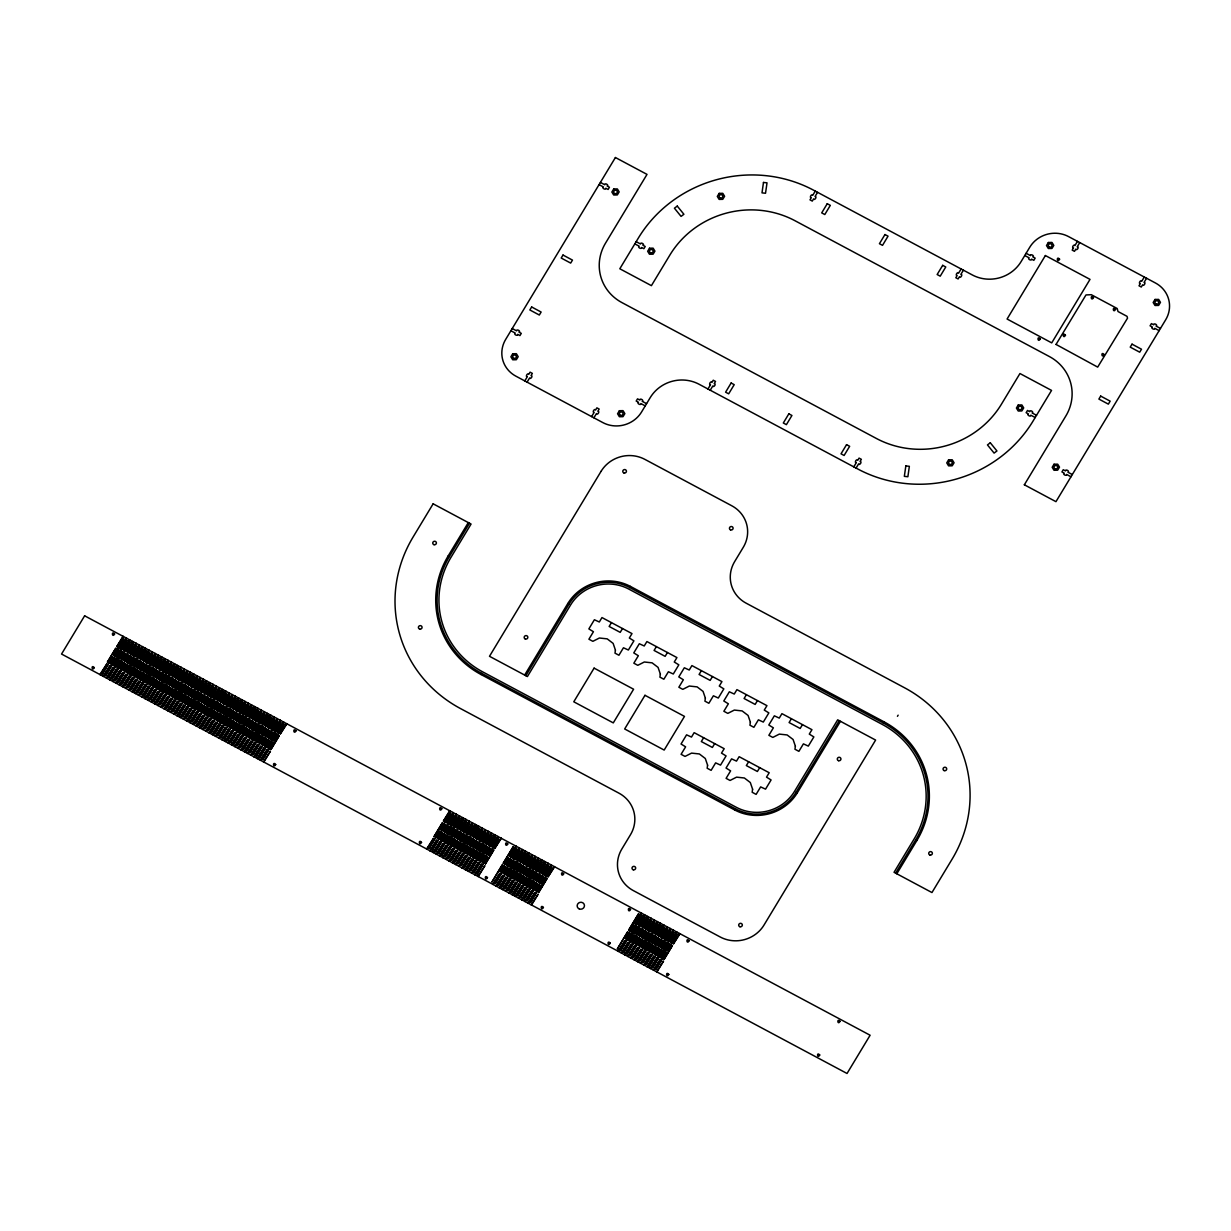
<?xml version="1.0" encoding="UTF-8"?>
<svg xmlns="http://www.w3.org/2000/svg" width="1231" height="1231" viewBox="0 0 1231 1231"><rect width="100%" height="100%" fill="white"/><g stroke="black" fill="none" stroke-linecap="round" stroke-linejoin="round"><path stroke-width="1.5" d="M99.926 674.542L106.912 663.817L100.311 674.757M122.992 636.289L116.683 646.767L123.392 636.504M103.127 676.25L110.128 665.525L103.527 676.465M126.208 638.012L119.884 648.491L126.608 638.212M106.343 677.973L113.329 667.233L106.728 678.173M129.409 639.72L123.085 650.199L129.809 639.935M109.544 679.681L116.545 668.956L109.944 679.897M132.625 641.428L126.301 651.907L133.01 641.643M112.744 681.389L119.746 670.664L113.144 681.605M135.825 643.136L129.501 653.63L136.226 643.351M115.96 683.097L122.946 672.372L116.345 683.313M139.026 644.859L132.717 655.338L139.426 645.059M119.161 684.821L126.162 674.08L119.561 685.021M142.242 646.567L135.918 657.046L142.627 646.783M122.377 686.529L129.363 675.804L122.761 686.744M145.443 648.275L139.118 658.754L145.843 648.491M125.577 688.237L132.563 677.512L125.977 688.452M148.659 649.999L142.334 660.478L149.043 650.199M128.778 689.96L135.779 679.22L129.178 690.16M151.859 651.707L145.535 662.186L152.259 651.922M131.994 691.668L138.98 680.943L132.379 691.868M155.06 653.415L148.736 663.894L155.46 653.63M135.195 693.376L142.196 682.651L135.595 693.592M158.276 655.123L151.952 665.602L158.661 655.338M138.395 695.084L145.396 684.359L138.795 695.3M161.476 656.846L155.152 667.325L161.877 657.046M141.611 696.808L148.597 686.067L142.011 697.008M164.692 658.554L158.368 669.033L165.077 658.77M144.812 698.516L151.813 687.79L145.212 698.731M167.893 660.262L161.569 670.741L168.293 660.478M148.028 700.224L155.014 689.498L148.412 700.439M171.094 661.97L164.769 672.465L171.494 662.186M151.228 701.932L158.23 691.207L151.628 702.147M174.31 663.694L167.985 674.173L174.694 663.894M154.429 703.655L161.43 692.915L154.829 703.855M177.51 665.402L171.186 675.881L177.91 665.617M157.645 705.363L164.631 694.638L158.03 705.578M180.711 667.11L174.402 677.589L181.111 667.325M160.846 707.071L167.847 696.346L161.246 707.286M183.927 668.833L177.603 679.312L184.327 669.033M164.062 708.794L171.047 698.054L164.446 708.994M187.127 670.541L180.803 681.02L187.527 670.757M167.262 710.502L174.263 699.777L167.662 710.718M190.343 672.249L184.019 682.728L190.728 672.465M170.463 712.21L177.464 701.485L170.863 712.426M193.544 673.957L187.22 684.436L193.944 674.173M173.679 713.918L180.665 703.193L174.063 714.134M196.745 675.681L190.42 686.159L197.145 675.881M176.879 715.642L183.881 704.901L177.279 715.842M199.961 677.389L193.636 687.867L200.345 677.604M180.095 717.35L187.081 706.625L180.48 717.565M203.161 679.097L196.837 689.575L203.561 679.312M183.296 719.058L190.282 708.333L183.696 719.273M206.377 680.805L200.053 691.299L206.762 681.02M186.497 720.766L193.498 710.041L186.897 720.981M209.578 682.528L203.253 693.007L209.978 682.728M189.712 722.489L196.698 711.764L190.097 722.689M212.778 684.236L206.454 694.715L213.178 684.451M192.913 724.197L199.914 713.472L193.313 724.413M215.994 685.944L209.67 696.423L216.379 686.159M196.114 725.905L203.115 715.18L196.514 726.121M219.195 687.667L212.871 698.146L219.595 687.867M199.33 727.629L206.316 716.888L199.73 727.829M222.396 689.375L216.087 699.854L222.796 689.591M202.53 729.337L209.532 718.612L202.93 729.552M225.612 691.083L219.287 701.562L226.012 691.299M205.746 731.045L212.732 720.32L206.131 731.26M228.812 692.791L222.488 703.27L229.212 693.007M208.947 732.753L215.948 722.028L209.347 732.968M232.028 694.515L225.704 704.994L232.413 694.715M212.147 734.476L219.149 723.736L212.548 734.676M235.229 696.223L228.904 706.702L235.629 696.438M215.363 736.184L222.349 725.459L215.748 736.4M238.429 697.931L232.12 708.41L238.829 698.146M218.564 737.892L225.565 727.167L218.964 738.108M241.645 699.639L235.321 710.133L242.03 699.854M221.78 739.6L228.766 728.875L222.165 739.816M244.846 701.362L238.522 711.841L245.246 701.562M224.981 741.324L231.982 730.599L225.381 741.524M248.062 703.07L241.738 713.549L248.447 703.286M228.181 743.032L235.183 732.307L228.581 743.247M251.262 704.778L244.938 715.257L251.663 704.994M231.397 744.74L238.383 734.015L231.782 744.955M254.463 706.502L248.139 716.981L254.863 706.702M234.598 746.463L241.599 735.723L234.998 746.663M257.679 708.21L251.355 718.689L258.064 708.425M237.798 748.171L244.8 737.446L238.199 748.386M260.88 709.918L254.555 720.397L261.28 710.133M241.014 749.879L248 739.154L241.414 750.094M264.096 711.626L257.771 722.105L264.48 711.841M244.215 751.587L251.216 740.862L244.615 751.802M267.296 713.349L260.972 723.828L267.696 713.549M247.431 753.31L254.417 742.57L247.816 753.51M270.497 715.057L264.173 725.536L270.897 715.273M250.632 755.018L257.633 744.293L251.032 755.234M273.713 716.765L267.389 727.244L274.098 716.981M253.832 756.726L260.834 746.001L254.232 756.942M276.913 718.473L270.589 728.967L277.314 718.689M257.048 758.434L264.034 747.709L257.433 758.65M280.114 720.197L273.805 730.675L280.514 720.397M260.249 760.158L267.25 749.433L260.649 760.358M283.33 721.905L277.006 732.383L283.73 722.12M263.465 761.866L270.451 751.141L263.849 762.081M286.531 723.613L280.206 734.091L286.931 723.828M524.775 380.918L527.345 376.671C525.006 377.194 527.576 372.208 528.73 374.378L530.069 372.162L532.361 373.393L531.023 375.609C533.546 375.424 530.469 379.994 529.638 377.902L527.068 382.149M840.45 721.304L797.303 792.826A45.886 43.547 -14 0 1 734.722 809.983L481.09 674.557A91.771 87.078 -14 0 1 448.222 555.858L468.303 522.59M797.303 792.826L796.118 792.195A44.516 42.239 -14 0 1 735.415 808.829L481.783 673.403A90.402 85.77 -14 0 1 449.407 556.489L469.488 523.221M591.603 416.601L594.158 412.354C591.788 412.693 594.542 407.938 595.542 410.061L596.881 407.846L599.174 409.061L597.835 411.277C600.313 411.123 597.327 415.755 596.45 413.585L593.896 417.817M481.09 674.557L481.783 673.403M815.291 191.097L812.722 195.344C811.937 193.205 808.813 197.806 811.337 197.637L809.998 199.853L812.291 201.084L813.629 198.868C814.707 201.053 817.446 196.083 815.014 196.575L817.584 192.328M524.652 675.065L567.814 603.529A45.886 43.547 -14 0 1 630.395 586.387L884.012 721.812A91.771 87.078 -14 0 1 916.88 840.496L896.799 873.779M525.837 675.696L568.999 604.175A44.516 42.239 -14 0 1 629.703 587.526L883.319 722.966A90.402 85.77 -14 0 1 915.695 839.865L916.88 840.496M426.588 848.975L433.589 838.249L426.988 849.19M449.669 810.721L443.345 821.2L450.069 810.937M707.948 388.981L710.518 384.749C708.225 385.257 710.733 380.287 711.903 382.441L713.241 380.225L715.519 381.456L714.18 383.672C716.75 383.503 713.595 388.15 712.811 385.965L710.241 390.212M429.804 850.683L436.79 839.957L430.188 850.898M452.87 812.445L446.545 822.923L453.27 812.645M433.004 852.406L440.006 841.665L433.404 852.606M456.085 814.153L449.761 824.632L456.47 814.368M436.205 854.114L443.206 843.389L436.605 854.329M459.286 815.861L452.962 826.34L459.686 816.076M439.421 855.822L446.407 845.097L439.806 856.037M462.487 817.569L456.178 828.048L462.887 817.784M442.621 857.53L449.623 846.805L443.022 857.745M465.703 819.292L459.378 829.771L466.103 819.492M445.837 859.253L452.823 848.513L446.222 859.453M468.903 821L462.579 831.479L469.303 821.215M449.038 860.961L456.039 850.236L449.438 861.177M472.119 822.708L465.795 833.187L472.504 822.923M452.239 862.669L459.24 851.944L452.639 862.885M475.32 824.416L468.996 834.91L475.72 824.632M455.455 864.377L462.441 853.652L455.839 864.593M478.52 826.139L472.212 836.618L478.921 826.34M458.655 866.101L465.657 855.376L459.055 866.301M481.736 827.848L475.412 838.326L482.121 828.063M629.703 587.526L630.395 586.387M461.871 867.809L468.857 857.084L462.256 868.024M484.937 829.556L478.613 840.034L485.337 829.771M611.453 622.624L609.145 626.456L620.209 632.365L622.517 628.533M465.072 869.517L472.058 858.792L465.472 869.732M488.153 831.279L481.829 841.758L488.538 831.479M468.272 871.24L475.274 860.5L468.672 871.44M491.354 832.987L485.029 843.466L491.754 833.202M471.488 872.948L478.474 862.223L471.873 873.164M494.554 834.695L488.23 845.174L494.954 834.91M474.689 874.656L481.69 863.931L475.089 874.872M497.77 836.403L491.446 846.882L498.155 836.618M477.89 876.364L484.891 865.639L478.29 876.58M500.971 838.126L494.647 848.605L501.371 838.326M492.692 884.273L499.694 873.548L493.092 884.489M515.774 846.02L509.449 856.499L516.158 846.236M495.908 885.981L502.894 875.256L496.293 886.197M518.974 847.728L512.65 858.222L519.374 847.944M499.109 887.689L506.11 876.964L499.509 887.905M522.19 849.452L515.866 859.93L522.575 849.652M502.31 889.413L509.311 878.688L502.71 889.613M525.391 851.16L519.067 861.638L525.791 851.375M505.526 891.121L512.511 880.396L505.91 891.336M528.591 852.868L522.267 863.346L528.991 853.083M656.385 646.614L654.076 650.445L665.14 656.354L667.448 652.522M508.726 892.829L515.727 882.104L509.126 893.044M531.807 854.591L525.483 865.07L532.192 854.791M511.942 894.552L518.928 883.812L512.327 894.752M535.008 856.299L528.684 866.778L535.408 856.514M515.143 896.26L522.129 885.535L515.543 896.476M538.224 858.007L531.9 868.486L538.609 858.222M518.343 897.968L525.345 887.243L518.743 898.184M541.425 859.715L535.1 870.194L541.825 859.93M521.559 899.676L528.545 888.951L521.944 899.892M544.625 861.438L538.301 871.917L545.025 861.638M524.76 901.4L531.761 890.659L525.16 901.6M547.841 863.146L541.517 873.625L548.226 863.362M527.961 903.108L534.962 892.383L528.361 903.323M551.042 864.854L544.717 875.333L551.442 865.07M531.177 904.816L538.162 894.091L531.577 905.031M554.242 866.562L547.933 877.057L554.642 866.778M701.393 670.649L699.085 674.48L710.149 680.389L712.457 676.558M961.119 268.974L958.549 273.22C957.795 271.066 954.717 275.667 957.164 275.513L955.825 277.729L958.118 278.96L959.457 276.729C960.642 278.898 963.196 273.821 960.842 274.436L963.411 270.189M853.775 466.857L856.345 462.61C854.037 463.195 856.453 458.178 857.73 460.317L859.069 458.101L861.361 459.317L860.023 461.533C862.654 461.363 859.376 466.057 858.638 463.841L856.068 468.088M703.624 737.723L701.331 741.554L712.38 747.448L714.688 743.632M746.401 694.684L744.093 698.516L755.157 704.424L757.465 700.593M618.085 951.224L625.086 940.499L618.485 951.44M641.166 912.987L634.842 923.465L641.551 913.187M621.301 952.948L628.287 942.207L621.686 953.148M644.367 914.695L638.043 925.173L644.767 914.91M624.502 954.656L631.488 943.931L624.902 954.856M647.583 916.403L641.259 926.881L647.968 916.618M627.702 956.364L634.704 945.639L628.102 956.579M650.784 918.111L644.459 928.589L651.184 918.326M748.648 761.758L746.34 765.574L757.388 771.483L759.696 767.667M630.918 958.072L637.904 947.347L631.303 958.287M653.984 919.834L647.66 930.313L654.384 920.034M634.119 959.795L641.12 949.055L634.519 959.995M657.2 921.542L650.876 932.021L657.585 921.757M637.319 961.503L644.321 950.778L637.72 961.719M660.401 923.25L654.076 933.729L660.801 923.465M640.535 963.211L647.521 952.486L640.936 963.427M663.601 924.958L657.292 935.452L664.001 925.173M1077.464 241.353L1074.909 245.6C1074.017 243.538 1071.108 248.139 1073.524 247.893L1072.186 250.124L1074.478 251.339L1075.817 249.124C1076.925 251.278 1079.602 246.431 1077.202 246.831L1079.756 242.584M734.722 809.983L735.415 808.829M791.41 718.719L789.102 722.551L800.165 728.46L802.474 724.628M643.736 964.919L650.737 954.194L644.136 965.135M666.817 926.681L660.493 937.16L667.217 926.881M646.952 966.643L653.938 955.902L647.337 966.843M670.018 928.389L663.694 938.868L670.418 928.605M650.153 968.351L657.154 957.626L650.553 968.566M673.234 930.097L666.91 940.576L673.619 930.313M653.353 970.059L660.355 959.334L653.753 970.274M676.435 931.821L670.11 942.3L676.835 932.021M656.569 971.782L663.555 961.042L656.954 971.982M679.635 933.529L673.326 944.008L680.035 933.744M796.118 792.195L839.265 720.674M1144.291 277.037L1141.722 281.284C1140.952 279.145 1137.859 283.699 1140.337 283.576L1138.998 285.792L1141.291 287.023L1142.63 284.807C1143.799 286.961 1146.384 281.899 1144.014 282.499L1146.584 278.268M1024.33 484.829L1065.877 415.94A45.886 43.547 -14 0 0 1049.458 356.59L795.041 220.749A91.771 87.078 -14 0 0 669.879 255.048L651.414 285.654L619.809 268.773L638.274 238.183A128.486 121.915 -14 0 1 813.491 190.143L972.305 274.944A35.791 33.96 -14 0 0 1021.13 261.572L1029.762 247.246A28.451 26.99 -14 0 1 1068.57 236.598L1155.478 283.007A28.451 26.99 -14 0 1 1165.665 319.814L1055.952 501.663L1024.346 484.783M883.319 722.966L884.012 721.812M897.445 716.319L898.138 715.165M895.614 873.148L915.695 839.865M1026.115 253.294L1030.501 255.633C1030.209 253.309 1035.148 256.002 1032.871 256.894L1035.163 258.125L1033.825 260.341L1031.532 259.126C1031.778 261.418 1026.946 258.864 1029.162 257.848L1024.777 255.509M1160.464 328.431L1156.078 326.092C1158.371 325.015 1153.493 322.507 1153.709 324.815L1151.416 323.599L1150.077 325.815L1152.37 327.031C1150.123 327.908 1154.97 330.677 1154.74 328.308L1159.125 330.647M600.389 182.419L604.775 184.758C604.606 182.311 609.483 185.281 607.145 186.019L609.437 187.25L608.099 189.466L605.806 188.235C606.098 190.543 601.251 188.035 603.436 186.974L599.051 184.635M1036.533 415.309L1032.147 412.97C1034.394 411.862 1029.47 409.4 1029.778 411.693L1027.485 410.477L1026.146 412.693L1028.439 413.924C1026.162 414.724 1031.07 417.555 1030.809 415.186L1035.194 417.524M636.165 241.661L640.551 244C640.382 241.553 645.275 244.523 642.921 245.261L645.213 246.492L643.875 248.708L641.582 247.477C641.966 249.801 637.012 247.308 639.212 246.215L634.827 243.876M1072.309 474.55L1067.923 472.212C1070.185 471.073 1065.154 468.672 1065.554 470.934L1063.261 469.719L1061.922 471.935L1064.215 473.15C1061.938 473.966 1066.862 476.797 1066.585 474.427L1070.97 476.766M512.234 328.539L516.62 330.877C516.42 328.508 521.344 331.293 518.99 332.139L521.282 333.37L519.944 335.586L517.651 334.37C517.928 336.709 513.05 334.186 515.281 333.093L510.896 330.754M646.583 403.676L642.197 401.321C644.49 400.26 639.566 397.751 639.828 400.06L637.535 398.844L636.196 401.06L638.489 402.275C636.258 402.983 640.92 406.045 640.859 403.553L645.244 405.891M567.814 603.529L568.999 604.175M448.222 555.858L449.407 556.489M615.423 650.122L614.992 653.138L618.931 655.246L623.455 647.768L628.364 650.014L633.903 640.843L629.333 638.027L631.995 633.596L601.974 617.562L599.312 621.994L594.388 619.747L588.864 628.918L593.434 631.734L588.91 639.212L592.865 641.32L599.389 638.012L607.191 638.858L613.13 643.398L615.423 650.122M660.355 674.111L659.908 677.127L663.863 679.235L668.387 671.757L673.295 674.003L678.835 664.832L674.265 662.016L676.927 657.585L646.906 641.551L644.228 645.983L639.32 643.736L633.78 652.907L638.35 655.723L633.842 663.201L637.796 665.309L644.321 662.001L652.107 662.847L658.062 667.387L660.355 674.111M705.363 698.146L704.932 701.162L708.871 703.27L713.395 695.792L718.304 698.039L723.843 688.868L719.273 686.052L721.935 681.62L691.914 665.586L689.237 670.018L684.328 667.771L678.789 676.942L683.359 679.758L678.85 687.237L682.805 689.345L689.329 686.036L697.115 686.883L703.07 691.422L705.363 698.146M707.594 765.205L707.163 768.236L711.118 770.344L715.626 762.866L720.535 765.113L726.075 755.926L721.504 753.11L724.182 748.694L694.146 732.66L691.483 737.077L686.575 734.83L681.035 744.016L685.605 746.832L681.082 754.311L685.036 756.419L691.576 753.11L699.362 753.957L705.301 758.496L707.594 765.205M750.371 722.182L749.941 725.197L753.88 727.306L758.404 719.827L763.312 722.074L768.852 712.887L764.282 710.087L766.944 705.655L736.923 689.622L734.261 694.053L729.337 691.791L723.797 700.978L728.367 703.793L723.859 711.272L727.813 713.38L734.338 710.072L742.124 710.918L748.079 715.457L750.371 722.182M752.603 789.24L752.172 792.272L756.126 794.38L760.635 786.901L765.544 789.148L771.083 779.962L766.513 777.146L769.19 772.729L739.154 756.696L736.492 761.112L731.583 758.865L726.044 768.052L730.614 770.868L726.105 778.346L730.045 780.454L736.584 777.146L744.37 777.992L750.31 782.531L752.603 789.24M795.38 746.217L794.949 749.233L798.888 751.341L803.412 743.863L808.321 746.109L813.86 736.923L809.29 734.107L811.952 729.691L781.931 713.657L779.269 718.088L774.345 715.827L768.806 725.013L773.376 727.829L768.867 735.307L772.822 737.415L779.346 734.107L787.132 734.953L793.087 739.492L795.38 746.217M94.279 667.633C91.879 672.234 90.94 663.709 94.279 667.633M114.591 633.98C112.175 638.581 111.252 630.057 114.591 633.98M275.698 764.497C273.282 769.113 272.359 760.589 275.698 764.497M295.994 730.845C293.594 735.446 292.67 726.921 295.994 730.845M421.525 842.373C419.109 846.974 418.186 838.449 421.525 842.373M441.821 808.705C439.421 813.322 438.498 804.797 441.821 808.705M487.476 877.595C485.076 882.196 484.152 873.671 487.476 877.595M507.788 843.927C505.387 848.544 504.448 840.019 507.788 843.927M543.41 907.447C540.994 912.063 540.07 903.539 543.41 907.447M563.706 873.795C561.305 878.395 560.382 869.871 563.706 873.795M610.222 943.131C607.822 947.747 606.883 939.207 610.222 943.131M630.534 909.478C628.118 914.079 627.195 905.554 630.534 909.478M668.802 974.413C666.386 979.014 665.463 970.49 668.802 974.413M689.098 940.746C686.698 945.362 685.775 936.837 689.098 940.746M819.723 1054.998C817.322 1059.599 816.384 1051.074 819.723 1054.998M840.034 1021.345C837.619 1025.946 836.695 1017.422 840.034 1021.345M1040.241 338.894C1037.748 343.649 1036.794 334.832 1040.241 338.894M1059.583 259.202C1057.106 263.973 1056.136 255.14 1059.583 259.202M1065.477 335.201C1062.999 339.971 1062.03 331.154 1065.477 335.201M1093.513 297.548C1091.02 302.318 1090.066 293.486 1093.513 297.548M1104.176 354.574C1101.683 359.344 1100.714 350.527 1104.176 354.574M1115.563 309.32C1113.07 314.09 1112.116 305.273 1115.563 309.32M763.482 182.45L762.004 192.867L765.528 193.252L767.021 182.834L763.482 182.45M905.831 465.934L904.339 476.351L907.878 476.736L909.355 466.318L905.831 465.934M1056.044 344.434L1097.683 367.115L1127.534 318.152L1127.027 316.336L1118.01 311.52L1117.179 308.504L1091.312 294.701L1085.988 294.932L1056.044 344.434M84.631 615.808L61.55 654.046L847.036 1073.478L870.117 1035.24L84.631 615.808M115.76 648.306L107.451 662.078L115.76 648.306M112.744 656.815L102.45 673.865L112.744 656.815M123.685 638.674L113.667 655.277L123.685 638.674M118.961 650.014L110.652 663.786L118.961 650.014M115.945 658.523L105.651 675.588L115.945 658.523M126.885 640.397L116.868 656.985L126.885 640.397M122.161 651.722L113.852 665.494L122.161 651.722M119.161 660.231L108.867 677.296L119.161 660.231M130.086 642.105L120.084 658.708L130.086 642.105M125.377 653.446L117.068 667.217L125.377 653.446M122.361 661.939L112.067 679.004L122.361 661.939M133.302 643.813L123.285 660.416L133.302 643.813M128.578 655.154L120.269 668.925L128.578 655.154M125.562 663.663L115.283 680.712L125.562 663.663M136.503 645.521L126.485 662.124L136.503 645.521M131.794 656.862L123.485 670.633L131.794 656.862M128.778 665.371L118.484 682.436L128.778 665.371M139.719 647.244L129.701 663.848L139.719 647.244M134.995 658.57L126.685 672.341L134.995 658.57M131.979 667.079L121.684 684.144L131.979 667.079M142.919 648.952L132.902 665.556L142.919 648.952M138.195 660.293L129.886 674.065L138.195 660.293M135.195 668.802L124.9 685.852L135.195 668.802M146.12 650.66L136.118 667.264L146.12 650.66M141.411 662.001L133.102 675.773L141.411 662.001M138.395 670.51L128.101 687.56L138.395 670.51M149.336 652.384L139.318 668.972L149.336 652.384M144.612 663.709L136.302 677.481L144.612 663.709M141.596 672.218L131.302 689.283L141.596 672.218M152.536 654.092L142.519 670.695L152.536 654.092M147.812 665.432L139.518 679.189L147.812 665.432M144.812 673.926L134.518 690.991L144.812 673.926M155.752 655.8L145.735 672.403L155.752 655.8M151.028 667.14L142.719 680.912L151.028 667.14M148.012 675.65L137.718 692.699L148.012 675.65M158.953 657.508L148.936 674.111L158.953 657.508M154.229 668.848L145.92 682.62L154.229 668.848M151.213 677.358L140.934 694.422L151.213 677.358M162.153 659.231L152.136 675.819L162.153 659.231M157.445 670.556L149.136 684.328L157.445 670.556M154.429 679.066L144.135 696.13L154.429 679.066M165.369 660.939L155.352 677.542L165.369 660.939M160.646 672.28L152.336 686.052L160.646 672.28M157.63 680.774L147.335 697.839L157.63 680.774M168.57 662.647L158.553 679.25L168.57 662.647M163.846 673.988L155.552 687.76L163.846 673.988M160.846 682.497L150.551 699.547L160.846 682.497M171.771 664.355L161.769 680.958L171.771 664.355M167.062 675.696L158.753 689.468L167.062 675.696M164.046 684.205L153.752 701.27L164.046 684.205M174.987 666.079L164.969 682.682L174.987 666.079M170.263 677.404L161.953 691.176L170.263 677.404M167.247 685.913L156.968 702.978L167.247 685.913M178.187 667.787L168.17 684.39L178.187 667.787M173.479 679.127L165.169 692.899L173.479 679.127M170.463 687.637L160.168 704.686L170.463 687.637M181.403 669.495L171.386 686.098L181.403 669.495M176.679 680.835L168.37 694.607L176.679 680.835M173.663 689.345L163.369 706.394L173.663 689.345M184.604 671.218L174.587 687.806L184.604 671.218M179.88 682.543L171.571 696.315L179.88 682.543M176.879 691.053L166.585 708.117L176.879 691.053M187.804 672.926L177.803 689.529L187.804 672.926M183.096 684.267L174.787 698.023L183.096 684.267M180.08 692.761L169.786 709.825L180.08 692.761M191.02 674.634L181.003 691.237L191.02 674.634M186.296 685.975L177.987 699.747L186.296 685.975M183.281 694.484L173.002 711.533L183.281 694.484M194.221 676.342L184.204 692.945L194.221 676.342M189.497 687.683L181.203 701.455L189.497 687.683M186.497 696.192L176.202 713.257L186.497 696.192M197.437 678.066L187.42 694.653L197.437 678.066M192.713 689.391L184.404 703.163L192.713 689.391M189.697 697.9L179.403 714.965L189.697 697.9M200.638 679.774L190.62 696.377L200.638 679.774M195.914 691.114L187.604 704.886L195.914 691.114M192.913 699.608L182.619 716.673L192.913 699.608M203.838 681.482L193.836 698.085L203.838 681.482M199.13 692.822L190.82 706.594L199.13 692.822M196.114 701.331L185.819 718.381L196.114 701.331M207.054 683.205L197.037 699.793L207.054 683.205M202.33 694.53L194.021 708.302L202.33 694.53M199.314 703.039L189.02 720.104L199.314 703.039M210.255 684.913L200.238 701.516L210.255 684.913M205.531 696.254L197.237 710.01L205.531 696.254M202.53 704.748L192.236 721.812L202.53 704.748M213.471 686.621L203.454 703.224L213.471 686.621M208.747 697.962L200.438 711.733L208.747 697.962M205.731 706.471L195.437 723.52L205.731 706.471M216.671 688.329L206.654 704.932L216.671 688.329M211.947 699.67L203.638 713.441L211.947 699.67M208.931 708.179L198.653 725.228L208.931 708.179M219.872 690.052L209.855 706.64L219.872 690.052M215.163 701.378L206.854 715.149L215.163 701.378M212.147 709.887L201.853 726.952L212.147 709.887M223.088 691.76L213.071 708.364L223.088 691.76M218.364 703.101L210.055 716.857L218.364 703.101M215.348 711.595L205.054 728.66L215.348 711.595M226.289 693.468L216.271 710.072L226.289 693.468M221.565 704.809L213.271 718.581L221.565 704.809M218.564 713.318L208.27 730.368L218.564 713.318M229.489 695.176L219.487 711.78L229.489 695.176M224.781 706.517L216.471 720.289L224.781 706.517M221.765 715.026L211.47 732.091L221.765 715.026M232.705 696.9L222.688 713.488L232.705 696.9M227.981 708.225L219.672 721.997L227.981 708.225M224.965 716.734L214.686 733.799L224.965 716.734M235.906 698.608L225.889 715.211L235.906 698.608M231.197 709.948L222.888 723.72L231.197 709.948M228.181 718.442L217.887 735.507L228.181 718.442M239.122 700.316L229.104 716.919L239.122 700.316M234.398 711.656L226.089 725.428L234.398 711.656M231.382 720.166L221.088 737.215L231.382 720.166M242.322 702.039L232.305 718.627L242.322 702.039M237.598 713.365L229.289 727.136L237.598 713.365M234.598 721.874L224.304 738.939L234.598 721.874M245.523 703.747L235.521 720.35L245.523 703.747M240.814 715.088L232.505 728.844L240.814 715.088M237.798 723.582L227.504 740.647L237.798 723.582M248.739 705.455L238.722 722.058L248.739 705.455M244.015 716.796L235.706 730.568L244.015 716.796M240.999 725.305L230.72 742.355L240.999 725.305M251.94 707.163L241.922 723.766L251.94 707.163M247.216 718.504L238.922 732.276L247.216 718.504M244.215 727.013L233.921 744.063L244.215 727.013M255.156 708.887L245.138 725.474L255.156 708.887M250.432 720.212L242.122 733.984L250.432 720.212M247.416 728.721L237.121 745.786L247.416 728.721M258.356 710.595L248.339 727.198L258.356 710.595M253.632 721.935L245.323 735.692L253.632 721.935M250.632 730.429L240.337 747.494L250.632 730.429M261.557 712.303L251.555 728.906L261.557 712.303M256.848 723.643L248.539 737.415L256.848 723.643M253.832 732.153L243.538 749.202L253.832 732.153M264.773 714.011L254.755 730.614L264.773 714.011M260.049 725.351L251.739 739.123L260.049 725.351M257.033 733.861L246.739 750.925L257.033 733.861M267.973 715.734L257.956 732.337L267.973 715.734M263.249 727.059L254.955 740.831L263.249 727.059M260.249 735.569L249.955 752.633L260.249 735.569M271.189 717.442L261.172 734.045L271.189 717.442M266.465 728.783L258.156 742.555L266.465 728.783M263.449 737.277L253.155 754.341L263.449 737.277M274.39 719.15L264.373 735.753L274.39 719.15M269.666 730.491L261.357 744.263L269.666 730.491M615.408 157.522L505.695 339.371A28.451 26.99 -14 0 0 515.881 376.163L602.79 422.572A28.451 26.99 -14 0 0 641.597 411.939L650.23 397.613A35.791 33.96 -14 0 1 699.054 384.241L857.869 469.042A128.486 121.915 -14 0 0 1033.086 421.002L1051.551 390.412L1019.945 373.532L1001.48 404.137A91.771 87.078 -14 0 1 876.318 438.436L621.901 302.58A45.886 43.547 -14 0 1 605.467 243.246L647.014 174.387L615.408 157.522M266.65 739L256.371 756.049L266.65 739M277.591 720.874L267.573 737.461L277.591 720.874M272.882 732.199L264.573 745.971L272.882 732.199M269.866 740.708L259.572 757.773L269.866 740.708M280.806 722.582L270.789 739.185L280.806 722.582M531.654 306.981L529.853 309.966L539.332 315.028L541.132 312.043L531.654 306.981M562.998 255.048L561.198 258.033L570.676 263.095L572.477 260.11L562.998 255.048M276.083 733.922L267.773 747.679L276.083 733.922M273.067 742.416L262.772 759.481L273.067 742.416M284.007 724.29L273.99 740.893L284.007 724.29M279.283 735.63L270.974 749.402L279.283 735.63M512.727 353.759L510.896 356.805L512.696 359.791L516.343 359.729L518.189 356.667L516.374 353.697L512.727 353.759M613.715 188.989L611.869 192.036L613.684 195.006L617.331 194.944L619.162 191.898L617.362 188.912L613.715 188.989M433.143 503.818L413.062 537.085A132.609 125.824 -14 0 0 460.548 708.594L618.978 793.179A32.114 30.483 -14 0 1 630.472 834.726L621.824 849.051A32.114 30.483 -14 0 0 633.334 890.598L720.243 937.006A32.114 30.483 -14 0 0 764.051 924.989L875.61 740.077L837.68 719.827L794.534 791.348A42.67 40.485 -14 0 1 736.338 807.305L482.706 671.88A88.555 84.031 -14 0 1 450.992 557.335L471.073 524.067L433.143 503.818M649.491 248.231L647.66 251.278L649.46 254.248L653.107 254.186L654.938 251.139L653.138 248.154L649.491 248.231M719.15 193.375L717.304 196.421L719.119 199.407L722.766 199.33L724.597 196.283L722.797 193.313L719.15 193.375M619.393 410.723L617.562 413.77L619.362 416.74L623.009 416.678L624.856 413.631L623.04 410.646L619.393 410.723M601.051 471.365L489.492 656.292L527.422 676.542L570.569 605.006A42.67 40.485 -14 0 1 628.779 589.064L882.396 724.49A88.555 84.031 -14 0 1 914.11 839.019L894.045 872.302L931.959 892.552L952.04 859.269A132.609 125.824 -14 0 0 904.554 687.775L746.14 603.175A32.114 30.483 -14 0 1 734.63 561.644L743.278 547.303A32.114 30.483 -14 0 0 731.783 505.772L644.859 459.363A32.114 30.483 -14 0 0 601.051 471.365M442.421 822.739L434.112 836.511L442.421 822.739M439.405 831.248L429.111 848.297L439.405 831.248M450.346 813.106L440.329 829.709L450.346 813.106M445.622 824.447L437.328 838.219L445.622 824.447M442.621 832.956L432.327 850.005L442.621 832.956M453.562 814.83L443.545 831.417L453.562 814.83M448.838 826.155L440.529 839.927L448.838 826.155M445.822 834.664L435.528 851.729L445.822 834.664M456.763 816.538L446.745 833.141L456.763 816.538M827.247 203.715L821.708 212.886L824.801 214.533L830.325 205.362L827.247 203.715M452.039 827.878L443.729 841.635L452.039 827.878M449.023 836.372L438.744 853.437L449.023 836.372M459.963 818.246L449.946 834.849L459.963 818.246M455.255 829.586L446.945 843.358L455.255 829.586M452.239 838.096L441.944 855.145L452.239 838.096M463.179 819.954L453.162 836.557L463.179 819.954M458.455 831.294L450.146 845.066L458.455 831.294M455.439 839.804L445.145 856.868L455.439 839.804M466.38 821.677L456.362 838.28L466.38 821.677M731.122 383.01L725.598 392.181L728.675 393.828L734.215 384.657L731.122 383.01M461.656 833.002L453.347 846.774L461.656 833.002M458.655 841.512L448.361 858.576L458.655 841.512M469.58 823.385L459.578 839.988L469.58 823.385M464.872 834.726L456.563 848.498L464.872 834.726M461.856 843.235L451.562 860.284L461.856 843.235M472.796 825.093L462.779 841.696L472.796 825.093M468.072 836.434L459.763 850.206L468.072 836.434M465.056 844.943L454.778 861.992L465.056 844.943M475.997 826.817L465.98 843.404L475.997 826.817M471.288 838.142L462.979 851.914L471.288 838.142M468.272 846.651L457.978 863.716L468.272 846.651M479.213 828.525L469.196 845.128L479.213 828.525M474.489 839.865L466.18 853.622L474.489 839.865M471.473 848.359L461.179 865.424L471.473 848.359M482.414 830.233L472.396 846.836L482.414 830.233M477.69 841.573L469.38 855.345L477.69 841.573M474.689 850.082L464.395 867.132L474.689 850.082M485.614 831.941L475.612 848.544L485.614 831.941M480.906 843.281L472.596 857.053L480.906 843.281M477.89 851.79L467.595 868.855L477.89 851.79M488.83 833.664L478.813 850.252L488.83 833.664M484.106 844.989L475.797 858.761L484.106 844.989M481.09 853.498L470.796 870.563L481.09 853.498M492.031 835.372L482.013 851.975L492.031 835.372M594.096 668.125L573.784 701.793L613.284 722.889L633.596 689.222L594.096 668.125M487.307 846.713L479.013 860.484L487.307 846.713M484.306 855.206L474.012 872.271L484.306 855.206M495.247 837.08L485.229 853.683L495.247 837.08M490.523 848.421L482.213 862.192L490.523 848.421M487.507 856.93L477.213 873.979L487.507 856.93M498.447 838.788L488.43 855.391L498.447 838.788M493.723 850.129L485.414 863.9L493.723 850.129M502.31 864.824L492.015 881.888L502.31 864.824M513.25 846.697L503.233 863.3L513.25 846.697M508.526 858.038L500.217 871.81L508.526 858.038M884.966 234.536L879.426 243.707L882.519 245.354L888.043 236.167L884.966 234.536M505.51 866.532L495.216 883.596L505.51 866.532M516.451 848.405L506.433 865.008L516.451 848.405M511.727 859.746L503.417 873.518L511.727 859.746M508.726 868.255L498.432 885.304L508.726 868.255M519.651 850.129L509.649 866.716L519.651 850.129M514.943 861.454L506.633 875.226L514.943 861.454M511.927 869.963L501.632 887.028L511.927 869.963M522.867 851.837L512.85 868.44L522.867 851.837M788.84 413.831L783.316 423.002L786.394 424.649L791.933 415.478L788.84 413.831M518.143 863.177L509.834 876.934L518.143 863.177M515.127 871.671L504.848 888.736L515.127 871.671M526.068 853.545L516.051 870.148L526.068 853.545M521.344 864.885L513.05 878.657L521.344 864.885M518.343 873.395L508.049 890.444L518.343 873.395M529.284 855.253L519.267 871.856L529.284 855.253M524.56 866.593L516.251 880.365L524.56 866.593M521.544 875.103L511.25 892.152L521.544 875.103M532.484 856.976L522.467 873.564L532.484 856.976M527.76 868.301L519.451 882.073L527.76 868.301M524.76 876.811L514.466 893.875L524.76 876.811M535.685 858.684L525.683 875.287L535.685 858.684M530.976 870.025L522.667 883.781L530.976 870.025M527.961 878.519L517.666 895.583L527.961 878.519M538.901 860.392L528.884 876.995L538.901 860.392M534.177 871.733L525.868 885.504L534.177 871.733M531.161 880.242L520.867 897.291L531.161 880.242M542.102 862.1L532.084 878.703L542.102 862.1M537.378 873.441L529.084 887.212L537.378 873.441M644.982 695.3L624.671 728.967L664.171 750.064L684.482 716.396L644.982 695.3M534.377 881.95L524.083 899.015L534.377 881.95M545.318 863.823L535.3 880.427L545.318 863.823M540.594 875.149L532.284 888.92L540.594 875.149M537.578 883.658L527.283 900.723L537.578 883.658M548.518 865.531L538.501 882.135L548.518 865.531M543.794 876.872L535.485 890.644L543.794 876.872M540.778 885.381L530.499 902.431L540.778 885.381M551.719 867.24L541.702 883.843L551.719 867.24M547.01 878.58L538.701 892.352L547.01 878.58M942.684 265.342L937.145 274.528L940.222 276.175L945.762 266.989L942.684 265.342M846.559 444.653L841.019 453.824L844.112 455.47L849.652 446.299L846.559 444.653M627.702 931.79L617.408 948.839L627.702 931.79M638.643 913.648L628.626 930.251L638.643 913.648M633.919 924.989L625.61 938.761L633.919 924.989M630.903 933.498L620.609 950.547L630.903 933.498M641.843 915.372L631.826 931.959L641.843 915.372M1048.35 242.507L1046.504 245.554L1048.32 248.524L1051.966 248.462L1053.798 245.415L1051.997 242.43L1048.35 242.507M637.119 926.697L628.81 940.469L637.119 926.697M634.119 935.206L623.825 952.271L634.119 935.206M645.044 917.08L635.042 933.683L645.044 917.08M1045.381 255.54L1007.081 319.029L1051.72 342.88L1090.02 279.375L1045.381 255.54M640.335 928.42L632.026 942.177L640.335 928.42M637.319 936.914L627.025 953.979L637.319 936.914M648.26 918.788L638.243 935.391L648.26 918.788M643.536 930.128L635.227 943.9L643.536 930.128M640.52 938.638L630.226 955.687L640.52 938.638M651.461 920.496L641.443 937.099L651.461 920.496M646.737 931.836L638.443 945.608L646.737 931.836M643.736 940.346L633.442 957.41L643.736 940.346M654.677 922.219L644.659 938.807L654.677 922.219M649.953 933.544L641.643 947.316L649.953 933.544M646.937 942.054L636.642 959.118L646.937 942.054M657.877 923.927L647.86 940.53L657.877 923.927M653.153 935.268L644.844 949.039L653.153 935.268M650.137 943.762L639.858 960.826L650.137 943.762M661.078 925.635L651.061 942.238L661.078 925.635M656.369 936.976L648.06 950.747L656.369 936.976M653.353 945.485L643.059 962.534L653.353 945.485M664.294 927.358L654.277 943.946L664.294 927.358M659.57 938.684L651.261 952.455L659.57 938.684M948.593 459.84L946.762 462.887L948.562 465.872L952.209 465.81L954.056 462.764L952.24 459.779L948.593 459.84M656.554 947.193L646.26 964.258L656.554 947.193M667.494 929.066L657.477 945.67L667.494 929.066M662.77 940.392L654.461 954.163L662.77 940.392M659.77 948.901L649.476 965.966L659.77 948.901M670.695 930.774L660.693 947.378L670.695 930.774M665.986 942.115L657.677 955.887L665.986 942.115M662.97 950.624L652.676 967.674L662.97 950.624M673.911 932.483L663.894 949.086L673.911 932.483M669.187 943.823L660.878 957.595L669.187 943.823M666.171 952.332L655.892 969.382L666.171 952.332M677.112 934.206L667.094 950.794L677.112 934.206M672.403 945.531L664.094 959.303L672.403 945.531M1018.252 404.999L1016.406 408.046L1018.222 411.031L1021.868 410.954L1023.7 407.907L1021.899 404.937L1018.252 404.999M1054.028 464.241L1052.197 467.288L1053.998 470.273L1057.644 470.196L1059.491 467.149L1057.675 464.164L1054.028 464.241M1155.017 299.456L1153.17 302.503L1154.986 305.488L1158.633 305.426L1160.464 302.364L1158.663 299.395L1155.017 299.456M1100.683 396.09L1098.883 399.075L1108.362 404.137L1110.162 401.152L1100.683 396.09M1132.028 344.157L1130.227 347.127L1139.706 352.189L1141.506 349.219L1132.028 344.157M677.265 206.085L674.419 208.208L681.066 216.394L683.897 214.271L677.265 206.085M990.293 442.775L987.462 444.914L994.094 453.1L996.941 450.977L990.293 442.775M579.309 908.955A3.678 3.478 -14 0 0 584.448 905.308A3.678 3.478 -14 0 0 578.678 902.954A3.678 3.478 -14 0 0 579.309 908.955M419.694 629.072A1.831 1.739 -14 0 0 422.018 626.948A1.831 1.739 -14 0 0 418.986 626.133A1.831 1.739 -14 0 0 419.694 629.072M720.197 197.96A1.831 1.739 -14 0 0 722.766 196.144A1.831 1.739 -14 0 0 719.889 194.96A1.831 1.739 -14 0 0 720.197 197.96M1049.397 247.092A1.831 1.739 -14 0 0 1051.982 245.261A1.831 1.739 -14 0 0 1049.089 244.092A1.831 1.739 -14 0 0 1049.397 247.092M1156.063 304.057A1.831 1.739 -14 0 0 1158.648 302.226A1.831 1.739 -14 0 0 1155.755 301.041A1.831 1.739 -14 0 0 1156.063 304.057M650.553 252.817A1.831 1.739 -14 0 0 653.122 250.986A1.831 1.739 -14 0 0 650.23 249.816A1.831 1.739 -14 0 0 650.553 252.817M1055.09 468.826A1.831 1.739 -14 0 0 1057.66 466.995A1.831 1.739 -14 0 0 1054.767 465.826A1.831 1.739 -14 0 0 1055.09 468.826M633.303 869.794A1.831 1.739 -14 0 0 635.627 867.67A1.831 1.739 -14 0 0 632.596 866.855A1.831 1.739 -14 0 0 633.303 869.794M739.969 926.743A1.831 1.739 -14 0 0 742.293 924.635A1.831 1.739 -14 0 0 739.262 923.819A1.831 1.739 -14 0 0 739.969 926.743M434.035 544.687A1.831 1.739 -14 0 0 436.359 542.579A1.831 1.739 -14 0 0 433.327 541.748A1.831 1.739 -14 0 0 434.035 544.687M838.573 760.696A1.831 1.739 -14 0 0 840.896 758.588A1.831 1.739 -14 0 0 837.865 757.773A1.831 1.739 -14 0 0 838.573 760.696M514.004 358.421A1.831 1.739 -14 0 0 516.328 356.313A1.831 1.739 -14 0 0 513.296 355.497A1.831 1.739 -14 0 0 514.004 358.421M620.67 415.386A1.831 1.739 -14 0 0 622.994 413.262A1.831 1.739 -14 0 0 619.962 412.447A1.831 1.739 -14 0 0 620.67 415.386M1019.514 409.661A1.831 1.739 -14 0 0 1021.838 407.553A1.831 1.739 -14 0 0 1018.806 406.722A1.831 1.739 -14 0 0 1019.514 409.661M614.977 193.652A1.831 1.739 -14 0 0 617.3 191.528A1.831 1.739 -14 0 0 614.269 190.713A1.831 1.739 -14 0 0 614.977 193.652M949.87 464.502A1.831 1.739 -14 0 0 952.194 462.394A1.831 1.739 -14 0 0 949.163 461.579A1.831 1.739 -14 0 0 949.87 464.502M525.237 638.951A1.831 1.739 -14 0 0 527.822 637.119A1.831 1.739 -14 0 0 524.929 635.95A1.831 1.739 -14 0 0 525.237 638.951M929.79 854.96A1.831 1.739 -14 0 0 932.359 853.145A1.831 1.739 -14 0 0 929.467 851.96A1.831 1.739 -14 0 0 929.79 854.96M623.855 472.904A1.831 1.739 -14 0 0 626.425 471.088A1.831 1.739 -14 0 0 623.532 469.903A1.831 1.739 -14 0 0 623.855 472.904M730.522 529.869A1.831 1.739 -14 0 0 733.091 528.037A1.831 1.739 -14 0 0 730.198 526.868A1.831 1.739 -14 0 0 730.522 529.869M944.131 770.591A1.831 1.739 -14 0 0 946.701 768.76A1.831 1.739 -14 0 0 943.808 767.59A1.831 1.739 -14 0 0 944.131 770.591"/></g></svg>
